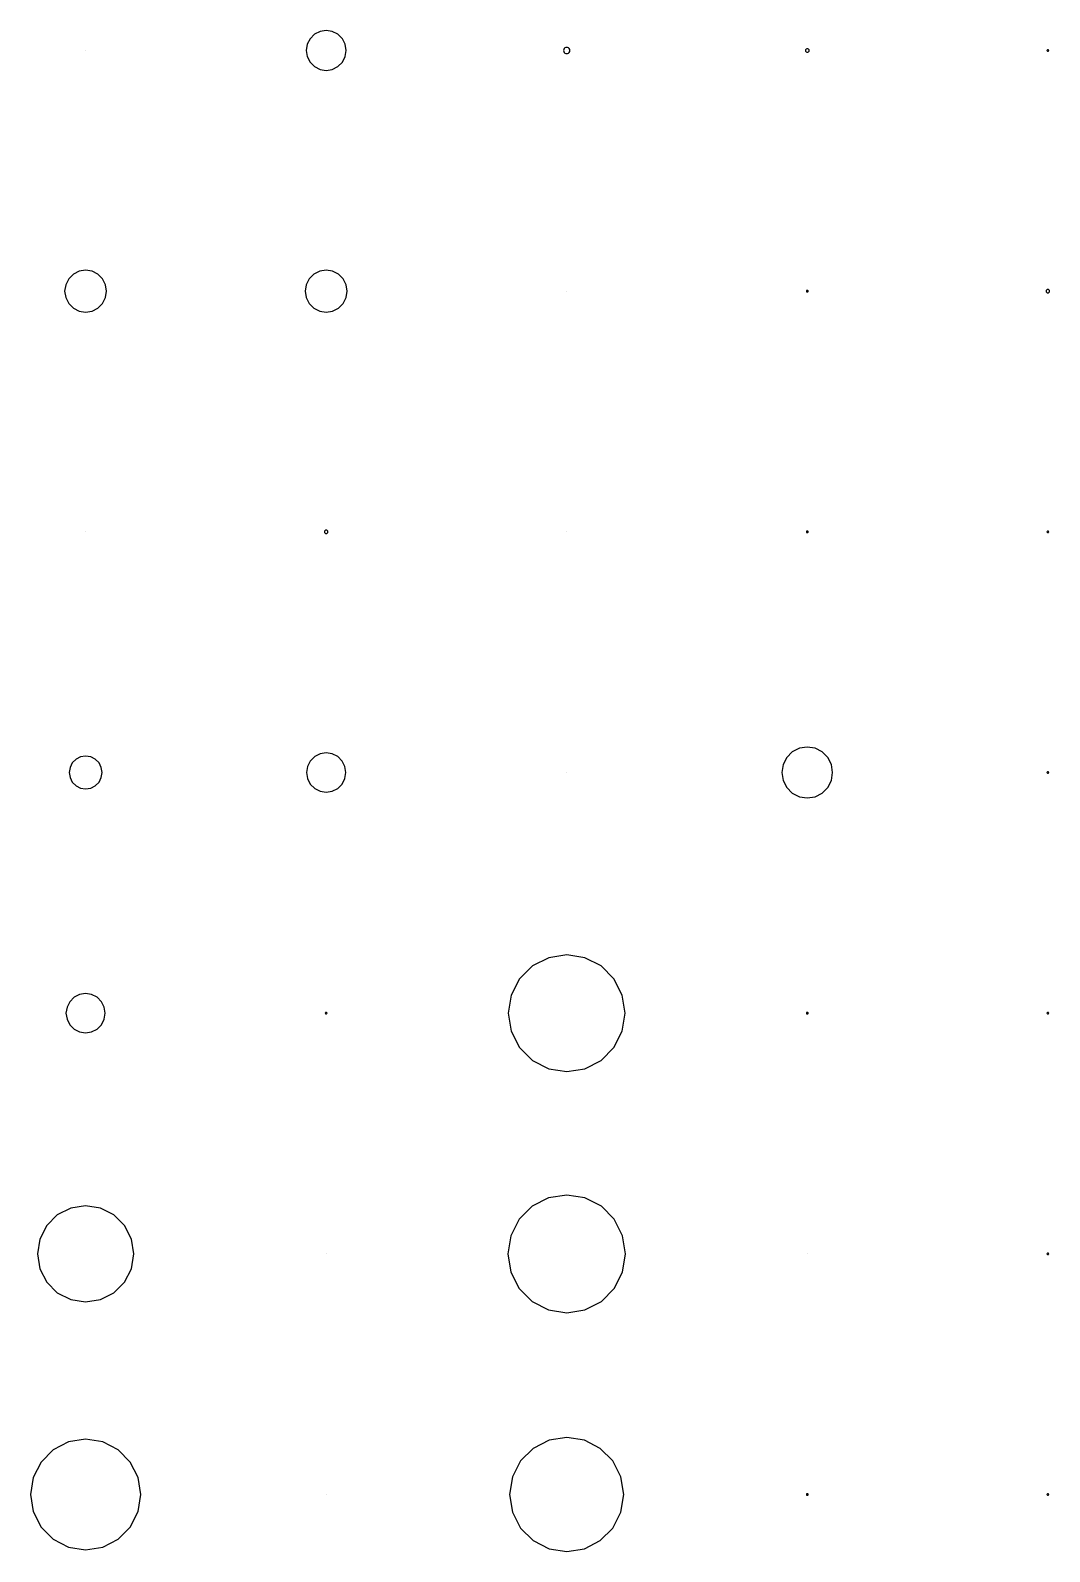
# Model space of a CAD drawing. Header units: metres. Extents: x -318 to 327, y -235 to 244.
# Drawn here: x -243.1 to -166.9, y -235.3 to -121.5 of the extents above; entities that cross this region are included whole.
import ezdxf

# ---------------------------------------------------------------- set-up
doc = ezdxf.new("R2010")
doc.units = ezdxf.units.M

msp = doc.modelspace()

# ---------------------------------------------------------------- linework, layer by layer
for p, q in [((-221.46, -121.57, -415.69), (-221.88, -121.79, -415.69)), ((-221, -121.5, -415.69), (-221.46, -121.57, -415.69)), ((-220.54, -121.57, -415.69), (-221, -121.5, -415.69)), ((-220.12, -121.79, -415.69), (-220.54, -121.57, -415.69)), ((-222.43, -122.54, -415.69), (-222.5, -123, -415.69)), ((-222.21, -122.12, -415.69), (-222.43, -122.54, -415.69)), ((-221.88, -121.79, -415.69), (-222.21, -122.12, -415.69)), ((-219.79, -122.12, -415.69), (-220.12, -121.79, -415.69)), ((-219.57, -122.54, -415.69), (-219.79, -122.12, -415.69)), ((-219.5, -123, -415.69), (-219.57, -122.54, -415.69)), ((-203.19, -122.86, -415.69), (-203.22, -122.93, -415.69)), ((-203.14, -122.81, -415.69), (-203.19, -122.86, -415.69)), ((-203.07, -122.78, -415.69), (-203.14, -122.81, -415.69)), ((-203, -122.77, -415.69), (-203.07, -122.78, -415.69)), ((-202.93, -122.78, -415.69), (-203, -122.77, -415.69)), ((-202.86, -122.81, -415.69), (-202.93, -122.78, -415.69)), ((-202.81, -122.86, -415.69), (-202.86, -122.81, -415.69)), ((-202.78, -122.93, -415.69), (-202.81, -122.86, -415.69)), ((-185, -122.87, -415.69), (-185.04, -122.87, -415.69)), ((-184.96, -122.87, -415.69), (-185, -122.87, -415.69)), ((-239, -123, -415.69), (-239, -123, -415.69)), ((-239, -123, -415.69), (-239, -123, -415.69)), ((-239, -123, -415.69), (-239, -123, -415.69)), ((-239, -123, -415.69), (-239, -123, -415.69)), ((-239, -123, -415.69), (-239, -123, -415.69)), ((-239, -123, -415.69), (-239, -123, -415.69)), ((-239, -123, -415.69), (-239, -123, -415.69)), ((-239, -123, -415.69), (-239, -123, -415.69)), ((-239, -123, -415.69), (-239, -123, -415.69)), ((-239, -123, -415.69), (-239, -123, -415.69)), ((-239, -123, -415.69), (-239, -123, -415.69)), ((-239, -123, -415.69), (-239, -123, -415.69)), ((-239, -123, -415.69), (-239, -123, -415.69)), ((-239, -123, -415.69), (-239, -123, -415.69)), ((-239, -123, -415.69), (-239, -123, -415.69)), ((-239, -123, -415.69), (-239, -123, -415.69)), ((-239, -123, -415.69), (-239, -123, -415.69)), ((-239, -123, -415.69), (-239, -123, -415.69)), ((-239, -123, -415.69), (-239, -123, -415.69)), ((-239, -123, -415.69), (-239, -123, -415.69)), ((-222.5, -123, -415.69), (-222.43, -123.46, -415.69)), ((-222.43, -123.46, -415.69), (-222.21, -123.88, -415.69)), ((-222.21, -123.88, -415.69), (-221.88, -124.21, -415.69)), ((-220.12, -124.21, -415.69), (-219.79, -123.88, -415.69)), ((-219.79, -123.88, -415.69), (-219.57, -123.46, -415.69)), ((-219.57, -123.46, -415.69), (-219.5, -123, -415.69)), ((-203.22, -122.93, -415.69), (-203.23, -123, -415.69)), ((-203.23, -123, -415.69), (-203.22, -123.07, -415.69)), ((-203.22, -123.07, -415.69), (-203.19, -123.14, -415.69)), ((-203.19, -123.14, -415.69), (-203.14, -123.19, -415.69)), ((-203.14, -123.19, -415.69), (-203.07, -123.22, -415.69)), ((-203.07, -123.22, -415.69), (-203, -123.23, -415.69)), ((-203, -123.23, -415.69), (-202.93, -123.22, -415.69)), ((-202.93, -123.22, -415.69), (-202.86, -123.19, -415.69)), ((-202.86, -123.19, -415.69), (-202.81, -123.14, -415.69)), ((-202.81, -123.14, -415.69), (-202.78, -123.07, -415.69)), ((-202.77, -123, -415.69), (-202.78, -122.93, -415.69)), ((-202.78, -123.07, -415.69), (-202.77, -123, -415.69)), ((-185.11, -122.92, -415.69), (-185.13, -122.96, -415.69)), ((-185.13, -122.96, -415.69), (-185.13, -123, -415.69)), ((-185.13, -123, -415.69), (-185.13, -123.04, -415.69)), ((-185.13, -123.04, -415.69), (-185.11, -123.08, -415.69)), ((-185.08, -122.89, -415.69), (-185.11, -122.92, -415.69)), ((-185.11, -123.08, -415.69), (-185.08, -123.11, -415.69)), ((-185.04, -122.87, -415.69), (-185.08, -122.89, -415.69)), ((-185.08, -123.11, -415.69), (-185.04, -123.13, -415.69)), ((-185.04, -123.13, -415.69), (-185, -123.13, -415.69)), ((-185, -123.13, -415.69), (-184.96, -123.13, -415.69)), ((-184.92, -122.89, -415.69), (-184.96, -122.87, -415.69)), ((-184.96, -123.13, -415.69), (-184.92, -123.11, -415.69)), ((-184.89, -122.92, -415.69), (-184.92, -122.89, -415.69)), ((-184.92, -123.11, -415.69), (-184.89, -123.08, -415.69)), ((-184.87, -122.96, -415.69), (-184.89, -122.92, -415.69)), ((-184.89, -123.08, -415.69), (-184.87, -123.04, -415.69)), ((-184.87, -123, -415.69), (-184.87, -122.96, -415.69)), ((-184.87, -123.04, -415.69), (-184.87, -123, -415.69)), ((-167.06, -122.98, -415.69), (-167.07, -123, -415.69)), ((-167.07, -123, -415.69), (-167.06, -123.02, -415.69)), ((-167.05, -122.96, -415.69), (-167.06, -122.98, -415.69)), ((-167.06, -123.02, -415.69), (-167.05, -123.04, -415.69)), ((-167.04, -122.95, -415.69), (-167.05, -122.96, -415.69)), ((-167.05, -123.04, -415.69), (-167.04, -123.05, -415.69)), ((-167.02, -122.94, -415.69), (-167.04, -122.95, -415.69)), ((-167.04, -123.05, -415.69), (-167.02, -123.06, -415.69)), ((-167, -122.93, -415.69), (-167.02, -122.94, -415.69)), ((-167.02, -123.06, -415.69), (-167, -123.07, -415.69)), ((-166.98, -122.94, -415.69), (-167, -122.93, -415.69)), ((-167, -123.07, -415.69), (-166.98, -123.06, -415.69)), ((-166.96, -122.95, -415.69), (-166.98, -122.94, -415.69)), ((-166.98, -123.06, -415.69), (-166.96, -123.05, -415.69)), ((-166.95, -122.96, -415.69), (-166.96, -122.95, -415.69)), ((-166.96, -123.05, -415.69), (-166.95, -123.04, -415.69)), ((-166.94, -122.98, -415.69), (-166.95, -122.96, -415.69)), ((-166.95, -123.04, -415.69), (-166.94, -123.02, -415.69)), ((-166.93, -123, -415.69), (-166.94, -122.98, -415.69)), ((-166.94, -123.02, -415.69), (-166.93, -123, -415.69)), ((-221.88, -124.21, -415.69), (-221.46, -124.43, -415.69)), ((-221.46, -124.43, -415.69), (-221, -124.5, -415.69)), ((-221, -124.5, -415.69), (-220.54, -124.43, -415.69)), ((-220.54, -124.43, -415.69), (-220.12, -124.21, -415.69)), ((-239.92, -139.73, -415.69), (-240.27, -140.08, -415.69)), ((-239.48, -139.51, -415.69), (-239.92, -139.73, -415.69)), ((-239, -139.43, -415.69), (-239.48, -139.51, -415.69)), ((-238.52, -139.51, -415.69), (-239, -139.43, -415.69)), ((-238.08, -139.73, -415.69), (-238.52, -139.51, -415.69)), ((-237.73, -140.08, -415.69), (-238.08, -139.73, -415.69)), ((-221.92, -139.73, -415.69), (-222.27, -140.08, -415.69)), ((-221.48, -139.51, -415.69), (-221.92, -139.73, -415.69)), ((-221, -139.43, -415.69), (-221.48, -139.51, -415.69)), ((-220.52, -139.51, -415.69), (-221, -139.43, -415.69)), ((-220.08, -139.73, -415.69), (-220.52, -139.51, -415.69)), ((-219.73, -140.08, -415.69), (-220.08, -139.73, -415.69)), ((-240.49, -140.52, -415.69), (-240.57, -141, -415.69)), ((-240.57, -141, -415.69), (-240.49, -141.48, -415.69)), ((-240.27, -140.08, -415.69), (-240.49, -140.52, -415.69)), ((-237.51, -140.52, -415.69), (-237.73, -140.08, -415.69)), ((-237.43, -141, -415.69), (-237.51, -140.52, -415.69)), ((-237.51, -141.48, -415.69), (-237.43, -141, -415.69)), ((-222.49, -140.52, -415.69), (-222.57, -141, -415.69)), ((-222.57, -141, -415.69), (-222.49, -141.48, -415.69)), ((-222.27, -140.08, -415.69), (-222.49, -140.52, -415.69)), ((-219.51, -140.52, -415.69), (-219.73, -140.08, -415.69)), ((-219.43, -141, -415.69), (-219.51, -140.52, -415.69)), ((-219.51, -141.48, -415.69), (-219.43, -141, -415.69)), ((-203, -141, -415.69), (-203, -141, -415.69)), ((-203, -141, -415.69), (-203, -141, -415.69)), ((-203, -141, -415.69), (-203, -141, -415.69)), ((-203, -141, -415.69), (-203, -141, -415.69)), ((-203, -141, -415.69), (-203, -141, -415.69)), ((-203, -141, -415.69), (-203, -141, -415.69)), ((-203, -141, -415.69), (-203, -141, -415.69)), ((-203, -141, -415.69), (-203, -141, -415.69)), ((-203, -141, -415.69), (-203, -141, -415.69)), ((-203, -141, -415.69), (-203, -141, -415.69)), ((-203, -141, -415.69), (-203, -141, -415.69)), ((-203, -141, -415.69), (-203, -141, -415.69)), ((-203, -141, -415.69), (-203, -141, -415.69)), ((-203, -141, -415.69), (-203, -141, -415.69)), ((-203, -141, -415.69), (-203, -141, -415.69)), ((-203, -141, -415.69), (-203, -141, -415.69)), ((-203, -141, -415.69), (-203, -141, -415.69)), ((-203, -141, -415.69), (-203, -141, -415.69)), ((-203, -141, -415.69), (-203, -141, -415.69)), ((-203, -141, -415.69), (-203, -141, -415.69)), ((-185.06, -140.98, -415.69), (-185.07, -141, -415.69)), ((-185.07, -141, -415.69), (-185.06, -141.02, -415.69)), ((-185.05, -140.96, -415.69), (-185.06, -140.98, -415.69)), ((-185.06, -141.02, -415.69), (-185.05, -141.04, -415.69)), ((-185.04, -140.95, -415.69), (-185.05, -140.96, -415.69)), ((-185.05, -141.04, -415.69), (-185.04, -141.05, -415.69)), ((-185.02, -140.94, -415.69), (-185.04, -140.95, -415.69)), ((-185.04, -141.05, -415.69), (-185.02, -141.06, -415.69)), ((-185, -140.93, -415.69), (-185.02, -140.94, -415.69)), ((-185.02, -141.06, -415.69), (-185, -141.07, -415.69)), ((-184.98, -140.94, -415.69), (-185, -140.93, -415.69)), ((-185, -141.07, -415.69), (-184.98, -141.06, -415.69)), ((-184.96, -140.95, -415.69), (-184.98, -140.94, -415.69)), ((-184.98, -141.06, -415.69), (-184.96, -141.05, -415.69)), ((-184.95, -140.96, -415.69), (-184.96, -140.95, -415.69)), ((-184.96, -141.05, -415.69), (-184.95, -141.04, -415.69)), ((-184.94, -140.98, -415.69), (-184.95, -140.96, -415.69)), ((-184.95, -141.04, -415.69), (-184.94, -141.02, -415.69)), ((-184.93, -141, -415.69), (-184.94, -140.98, -415.69)), ((-184.94, -141.02, -415.69), (-184.93, -141, -415.69)), ((-167.11, -140.92, -415.69), (-167.13, -140.96, -415.69)), ((-167.13, -140.96, -415.69), (-167.13, -141, -415.69)), ((-167.13, -141, -415.69), (-167.13, -141.04, -415.69)), ((-167.13, -141.04, -415.69), (-167.11, -141.08, -415.69)), ((-167.08, -140.89, -415.69), (-167.11, -140.92, -415.69)), ((-167.04, -140.87, -415.69), (-167.08, -140.89, -415.69)), ((-167, -140.87, -415.69), (-167.04, -140.87, -415.69)), ((-166.96, -140.87, -415.69), (-167, -140.87, -415.69)), ((-166.92, -140.89, -415.69), (-166.96, -140.87, -415.69)), ((-166.89, -140.92, -415.69), (-166.92, -140.89, -415.69)), ((-166.87, -140.96, -415.69), (-166.89, -140.92, -415.69)), ((-166.89, -141.08, -415.69), (-166.87, -141.04, -415.69)), ((-166.87, -141, -415.69), (-166.87, -140.96, -415.69)), ((-166.87, -141.04, -415.69), (-166.87, -141, -415.69)), ((-240.49, -141.48, -415.69), (-240.27, -141.92, -415.69)), ((-240.27, -141.92, -415.69), (-239.92, -142.27, -415.69)), ((-238.08, -142.27, -415.69), (-237.73, -141.92, -415.69)), ((-237.73, -141.92, -415.69), (-237.51, -141.48, -415.69)), ((-222.49, -141.48, -415.69), (-222.27, -141.92, -415.69)), ((-222.27, -141.92, -415.69), (-221.92, -142.27, -415.69)), ((-220.08, -142.27, -415.69), (-219.73, -141.92, -415.69)), ((-219.73, -141.92, -415.69), (-219.51, -141.48, -415.69)), ((-167.11, -141.08, -415.69), (-167.08, -141.11, -415.69)), ((-167.08, -141.11, -415.69), (-167.04, -141.13, -415.69)), ((-167.04, -141.13, -415.69), (-167, -141.13, -415.69)), ((-167, -141.13, -415.69), (-166.96, -141.13, -415.69)), ((-166.96, -141.13, -415.69), (-166.92, -141.11, -415.69)), ((-166.92, -141.11, -415.69), (-166.89, -141.08, -415.69)), ((-239.92, -142.27, -415.69), (-239.48, -142.49, -415.69)), ((-239.48, -142.49, -415.69), (-239, -142.57, -415.69)), ((-239, -142.57, -415.69), (-238.52, -142.49, -415.69)), ((-238.52, -142.49, -415.69), (-238.08, -142.27, -415.69)), ((-221.92, -142.27, -415.69), (-221.48, -142.49, -415.69)), ((-221.48, -142.49, -415.69), (-221, -142.57, -415.69)), ((-221, -142.57, -415.69), (-220.52, -142.49, -415.69)), ((-220.52, -142.49, -415.69), (-220.08, -142.27, -415.69)), ((-239, -159, -415.69), (-239, -159, -415.69)), ((-239, -159, -415.69), (-239, -159, -415.69)), ((-239, -159, -415.69), (-239, -159, -415.69)), ((-239, -159, -415.69), (-239, -159, -415.69)), ((-239, -159, -415.69), (-239, -159, -415.69)), ((-239, -159, -415.69), (-239, -159, -415.69)), ((-239, -159, -415.69), (-239, -159, -415.69)), ((-239, -159, -415.69), (-239, -159, -415.69)), ((-239, -159, -415.69), (-239, -159, -415.69)), ((-239, -159, -415.69), (-239, -159, -415.69)), ((-239, -159, -415.69), (-239, -159, -415.69)), ((-239, -159, -415.69), (-239, -159, -415.69)), ((-239, -159, -415.69), (-239, -159, -415.69)), ((-239, -159, -415.69), (-239, -159, -415.69)), ((-239, -159, -415.69), (-239, -159, -415.69)), ((-239, -159, -415.69), (-239, -159, -415.69)), ((-239, -159, -415.69), (-239, -159, -415.69)), ((-239, -159, -415.69), (-239, -159, -415.69)), ((-239, -159, -415.69), (-239, -159, -415.69)), ((-239, -159, -415.69), (-239, -159, -415.69)), ((-221.11, -158.92, -415.69), (-221.13, -158.96, -415.69)), ((-221.13, -158.96, -415.69), (-221.13, -159, -415.69)), ((-221.13, -159, -415.69), (-221.13, -159.04, -415.69)), ((-221.13, -159.04, -415.69), (-221.11, -159.08, -415.69)), ((-221.08, -158.89, -415.69), (-221.11, -158.92, -415.69)), ((-221.11, -159.08, -415.69), (-221.08, -159.11, -415.69)), ((-221.04, -158.87, -415.69), (-221.08, -158.89, -415.69)), ((-221.08, -159.11, -415.69), (-221.04, -159.13, -415.69)), ((-221, -158.87, -415.69), (-221.04, -158.87, -415.69)), ((-221.04, -159.13, -415.69), (-221, -159.13, -415.69)), ((-220.96, -158.87, -415.69), (-221, -158.87, -415.69)), ((-221, -159.13, -415.69), (-220.96, -159.13, -415.69)), ((-220.92, -158.89, -415.69), (-220.96, -158.87, -415.69)), ((-220.96, -159.13, -415.69), (-220.92, -159.11, -415.69)), ((-220.89, -158.92, -415.69), (-220.92, -158.89, -415.69)), ((-220.92, -159.11, -415.69), (-220.89, -159.08, -415.69)), ((-220.87, -158.96, -415.69), (-220.89, -158.92, -415.69)), ((-220.89, -159.08, -415.69), (-220.87, -159.04, -415.69)), ((-220.87, -159, -415.69), (-220.87, -158.96, -415.69)), ((-220.87, -159.04, -415.69), (-220.87, -159, -415.69)), ((-203, -159, -415.69), (-203, -159, -415.69)), ((-203, -159, -415.69), (-203, -159, -415.69)), ((-203, -159, -415.69), (-203, -159, -415.69)), ((-203, -159, -415.69), (-203, -159, -415.69)), ((-203, -159, -415.69), (-203, -159, -415.69)), ((-203, -159, -415.69), (-203, -159, -415.69)), ((-203, -159, -415.69), (-203, -159, -415.69)), ((-203, -159, -415.69), (-203, -159, -415.69)), ((-203, -159, -415.69), (-203, -159, -415.69)), ((-203, -159, -415.69), (-203, -159, -415.69)), ((-203, -159, -415.69), (-203, -159, -415.69)), ((-203, -159, -415.69), (-203, -159, -415.69)), ((-203, -159, -415.69), (-203, -159, -415.69)), ((-203, -159, -415.69), (-203, -159, -415.69)), ((-203, -159, -415.69), (-203, -159, -415.69)), ((-203, -159, -415.69), (-203, -159, -415.69)), ((-203, -159, -415.69), (-203, -159, -415.69)), ((-203, -159, -415.69), (-203, -159, -415.69)), ((-203, -159, -415.69), (-203, -159, -415.69)), ((-203, -159, -415.69), (-203, -159, -415.69)), ((-185.06, -158.98, -415.69), (-185.07, -159, -415.69)), ((-185.07, -159, -415.69), (-185.06, -159.02, -415.69)), ((-185.05, -158.96, -415.69), (-185.06, -158.98, -415.69)), ((-185.06, -159.02, -415.69), (-185.05, -159.04, -415.69)), ((-185.04, -158.95, -415.69), (-185.05, -158.96, -415.69)), ((-185.05, -159.04, -415.69), (-185.04, -159.05, -415.69)), ((-185.02, -158.94, -415.69), (-185.04, -158.95, -415.69)), ((-185.04, -159.05, -415.69), (-185.02, -159.06, -415.69)), ((-185, -158.93, -415.69), (-185.02, -158.94, -415.69)), ((-185.02, -159.06, -415.69), (-185, -159.07, -415.69)), ((-184.98, -158.94, -415.69), (-185, -158.93, -415.69)), ((-185, -159.07, -415.69), (-184.98, -159.06, -415.69)), ((-184.96, -158.95, -415.69), (-184.98, -158.94, -415.69)), ((-184.98, -159.06, -415.69), (-184.96, -159.05, -415.69)), ((-184.95, -158.96, -415.69), (-184.96, -158.95, -415.69)), ((-184.96, -159.05, -415.69), (-184.95, -159.04, -415.69)), ((-184.94, -158.98, -415.69), (-184.95, -158.96, -415.69)), ((-184.95, -159.04, -415.69), (-184.94, -159.02, -415.69)), ((-184.93, -159, -415.69), (-184.94, -158.98, -415.69)), ((-184.94, -159.02, -415.69), (-184.93, -159, -415.69)), ((-167.06, -158.98, -415.69), (-167.07, -159, -415.69)), ((-167.07, -159, -415.69), (-167.06, -159.02, -415.69)), ((-167.05, -158.96, -415.69), (-167.06, -158.98, -415.69)), ((-167.06, -159.02, -415.69), (-167.05, -159.04, -415.69)), ((-167.04, -158.95, -415.69), (-167.05, -158.96, -415.69)), ((-167.05, -159.04, -415.69), (-167.04, -159.05, -415.69)), ((-167.02, -158.94, -415.69), (-167.04, -158.95, -415.69)), ((-167.04, -159.05, -415.69), (-167.02, -159.06, -415.69)), ((-167, -158.93, -415.69), (-167.02, -158.94, -415.69)), ((-167.02, -159.06, -415.69), (-167, -159.07, -415.69)), ((-166.98, -158.94, -415.69), (-167, -158.93, -415.69)), ((-167, -159.07, -415.69), (-166.98, -159.06, -415.69)), ((-166.96, -158.95, -415.69), (-166.98, -158.94, -415.69)), ((-166.98, -159.06, -415.69), (-166.96, -159.05, -415.69)), ((-166.95, -158.96, -415.69), (-166.96, -158.95, -415.69)), ((-166.96, -159.05, -415.69), (-166.95, -159.04, -415.69)), ((-166.94, -158.98, -415.69), (-166.95, -158.96, -415.69)), ((-166.95, -159.04, -415.69), (-166.94, -159.02, -415.69)), ((-166.93, -159, -415.69), (-166.94, -158.98, -415.69)), ((-166.94, -159.02, -415.69), (-166.93, -159, -415.69)), ((-185.59, -175.19, -415.69), (-186.12, -175.46, -415.69)), ((-185, -175.1, -415.69), (-185.59, -175.19, -415.69)), ((-184.41, -175.19, -415.69), (-185, -175.1, -415.69)), ((-183.88, -175.46, -415.69), (-184.41, -175.19, -415.69)), ((-240, -176.28, -415.69), (-240.17, -176.62, -415.69)), ((-239.72, -176, -415.69), (-240, -176.28, -415.69)), ((-239.38, -175.83, -415.69), (-239.72, -176, -415.69)), ((-239, -175.77, -415.69), (-239.38, -175.83, -415.69)), ((-238.62, -175.83, -415.69), (-239, -175.77, -415.69)), ((-238.28, -176, -415.69), (-238.62, -175.83, -415.69)), ((-238, -176.28, -415.69), (-238.28, -176, -415.69)), ((-237.83, -176.62, -415.69), (-238, -176.28, -415.69)), ((-222.19, -176.14, -415.69), (-222.39, -176.55, -415.69)), ((-221.86, -175.81, -415.69), (-222.19, -176.14, -415.69)), ((-221.45, -175.61, -415.69), (-221.86, -175.81, -415.69)), ((-221, -175.53, -415.69), (-221.45, -175.61, -415.69)), ((-220.55, -175.61, -415.69), (-221, -175.53, -415.69)), ((-220.14, -175.81, -415.69), (-220.55, -175.61, -415.69)), ((-219.81, -176.14, -415.69), (-220.14, -175.81, -415.69)), ((-219.61, -176.55, -415.69), (-219.81, -176.14, -415.69)), ((-186.54, -175.88, -415.69), (-186.81, -176.41, -415.69)), ((-186.12, -175.46, -415.69), (-186.54, -175.88, -415.69)), ((-183.46, -175.88, -415.69), (-183.88, -175.46, -415.69)), ((-183.19, -176.41, -415.69), (-183.46, -175.88, -415.69)), ((-240.17, -176.62, -415.69), (-240.23, -177, -415.69)), ((-240.23, -177, -415.69), (-240.17, -177.38, -415.69)), ((-240.17, -177.38, -415.69), (-240, -177.72, -415.69)), ((-238, -177.72, -415.69), (-237.83, -177.38, -415.69)), ((-237.77, -177, -415.69), (-237.83, -176.62, -415.69)), ((-237.83, -177.38, -415.69), (-237.77, -177, -415.69)), ((-222.39, -176.55, -415.69), (-222.47, -177, -415.69)), ((-222.47, -177, -415.69), (-222.39, -177.45, -415.69)), ((-222.39, -177.45, -415.69), (-222.19, -177.86, -415.69)), ((-219.81, -177.86, -415.69), (-219.61, -177.45, -415.69)), ((-219.53, -177, -415.69), (-219.61, -176.55, -415.69)), ((-219.61, -177.45, -415.69), (-219.53, -177, -415.69)), ((-203, -177, -415.69), (-203, -177, -415.69)), ((-203, -177, -415.69), (-203, -177, -415.69)), ((-203, -177, -415.69), (-203, -177, -415.69)), ((-203, -177, -415.69), (-203, -177, -415.69)), ((-203, -177, -415.69), (-203, -177, -415.69)), ((-203, -177, -415.69), (-203, -177, -415.69)), ((-203, -177, -415.69), (-203, -177, -415.69)), ((-203, -177, -415.69), (-203, -177, -415.69)), ((-203, -177, -415.69), (-203, -177, -415.69)), ((-203, -177, -415.69), (-203, -177, -415.69)), ((-203, -177, -415.69), (-203, -177, -415.69)), ((-203, -177, -415.69), (-203, -177, -415.69)), ((-203, -177, -415.69), (-203, -177, -415.69)), ((-203, -177, -415.69), (-203, -177, -415.69)), ((-203, -177, -415.69), (-203, -177, -415.69)), ((-203, -177, -415.69), (-203, -177, -415.69)), ((-203, -177, -415.69), (-203, -177, -415.69)), ((-203, -177, -415.69), (-203, -177, -415.69)), ((-203, -177, -415.69), (-203, -177, -415.69)), ((-203, -177, -415.69), (-203, -177, -415.69)), ((-186.81, -176.41, -415.69), (-186.9, -177, -415.69)), ((-186.9, -177, -415.69), (-186.81, -177.59, -415.69)), ((-183.1, -177, -415.69), (-183.19, -176.41, -415.69)), ((-183.19, -177.59, -415.69), (-183.1, -177, -415.69)), ((-167.06, -176.98, -415.69), (-167.07, -177, -415.69)), ((-167.07, -177, -415.69), (-167.06, -177.02, -415.69)), ((-167.05, -176.96, -415.69), (-167.06, -176.98, -415.69)), ((-167.06, -177.02, -415.69), (-167.05, -177.04, -415.69)), ((-167.04, -176.95, -415.69), (-167.05, -176.96, -415.69)), ((-167.05, -177.04, -415.69), (-167.04, -177.05, -415.69)), ((-167.02, -176.94, -415.69), (-167.04, -176.95, -415.69)), ((-167.04, -177.05, -415.69), (-167.02, -177.06, -415.69)), ((-167, -176.93, -415.69), (-167.02, -176.94, -415.69)), ((-167.02, -177.06, -415.69), (-167, -177.07, -415.69)), ((-166.98, -176.94, -415.69), (-167, -176.93, -415.69)), ((-167, -177.07, -415.69), (-166.98, -177.06, -415.69)), ((-166.96, -176.95, -415.69), (-166.98, -176.94, -415.69)), ((-166.98, -177.06, -415.69), (-166.96, -177.05, -415.69)), ((-166.95, -176.96, -415.69), (-166.96, -176.95, -415.69)), ((-166.96, -177.05, -415.69), (-166.95, -177.04, -415.69)), ((-166.94, -176.98, -415.69), (-166.95, -176.96, -415.69)), ((-166.95, -177.04, -415.69), (-166.94, -177.02, -415.69)), ((-166.93, -177, -415.69), (-166.94, -176.98, -415.69)), ((-166.94, -177.02, -415.69), (-166.93, -177, -415.69)), ((-240, -177.72, -415.69), (-239.72, -178, -415.69)), ((-239.72, -178, -415.69), (-239.38, -178.17, -415.69)), ((-239.38, -178.17, -415.69), (-239, -178.23, -415.69)), ((-239, -178.23, -415.69), (-238.62, -178.17, -415.69)), ((-238.62, -178.17, -415.69), (-238.28, -178, -415.69)), ((-238.28, -178, -415.69), (-238, -177.72, -415.69)), ((-222.19, -177.86, -415.69), (-221.86, -178.19, -415.69)), ((-221.86, -178.19, -415.69), (-221.45, -178.39, -415.69)), ((-221.45, -178.39, -415.69), (-221, -178.47, -415.69)), ((-221, -178.47, -415.69), (-220.55, -178.39, -415.69)), ((-220.55, -178.39, -415.69), (-220.14, -178.19, -415.69)), ((-220.14, -178.19, -415.69), (-219.81, -177.86, -415.69)), ((-186.81, -177.59, -415.69), (-186.54, -178.12, -415.69)), ((-186.54, -178.12, -415.69), (-186.12, -178.54, -415.69)), ((-186.12, -178.54, -415.69), (-185.59, -178.81, -415.69)), ((-184.41, -178.81, -415.69), (-183.88, -178.54, -415.69)), ((-183.88, -178.54, -415.69), (-183.46, -178.12, -415.69)), ((-183.46, -178.12, -415.69), (-183.19, -177.59, -415.69)), ((-185.59, -178.81, -415.69), (-185, -178.9, -415.69)), ((-185, -178.9, -415.69), (-184.41, -178.81, -415.69)), ((-204.35, -190.85, -415.69), (-205.57, -191.47, -415.69)), ((-203, -190.63, -415.69), (-204.35, -190.85, -415.69)), ((-201.65, -190.85, -415.69), (-203, -190.63, -415.69)), ((-200.43, -191.47, -415.69), (-201.65, -190.85, -415.69)), ((-205.57, -191.47, -415.69), (-206.53, -192.43, -415.69)), ((-199.47, -192.43, -415.69), (-200.43, -191.47, -415.69)), ((-206.53, -192.43, -415.69), (-207.15, -193.65, -415.69)), ((-198.85, -193.65, -415.69), (-199.47, -192.43, -415.69)), ((-240.19, -194.14, -415.69), (-240.39, -194.55, -415.69)), ((-239.86, -193.81, -415.69), (-240.19, -194.14, -415.69)), ((-239.45, -193.61, -415.69), (-239.86, -193.81, -415.69)), ((-239, -193.53, -415.69), (-239.45, -193.61, -415.69)), ((-238.55, -193.61, -415.69), (-239, -193.53, -415.69)), ((-238.14, -193.81, -415.69), (-238.55, -193.61, -415.69)), ((-237.81, -194.14, -415.69), (-238.14, -193.81, -415.69)), ((-237.61, -194.55, -415.69), (-237.81, -194.14, -415.69)), ((-207.15, -193.65, -415.69), (-207.37, -195, -415.69)), ((-198.63, -195, -415.69), (-198.85, -193.65, -415.69)), ((-240.39, -194.55, -415.69), (-240.47, -195, -415.69)), ((-240.47, -195, -415.69), (-240.39, -195.45, -415.69)), ((-240.39, -195.45, -415.69), (-240.19, -195.86, -415.69)), ((-237.81, -195.86, -415.69), (-237.61, -195.45, -415.69)), ((-237.53, -195, -415.69), (-237.61, -194.55, -415.69)), ((-237.61, -195.45, -415.69), (-237.53, -195, -415.69)), ((-221.06, -194.98, -415.69), (-221.07, -195, -415.69)), ((-221.07, -195, -415.69), (-221.06, -195.02, -415.69)), ((-221.05, -194.96, -415.69), (-221.06, -194.98, -415.69)), ((-221.06, -195.02, -415.69), (-221.05, -195.04, -415.69)), ((-221.04, -194.95, -415.69), (-221.05, -194.96, -415.69)), ((-221.05, -195.04, -415.69), (-221.04, -195.05, -415.69)), ((-221.02, -194.94, -415.69), (-221.04, -194.95, -415.69)), ((-221.04, -195.05, -415.69), (-221.02, -195.06, -415.69)), ((-221, -194.93, -415.69), (-221.02, -194.94, -415.69)), ((-221.02, -195.06, -415.69), (-221, -195.07, -415.69)), ((-220.98, -194.94, -415.69), (-221, -194.93, -415.69)), ((-221, -195.07, -415.69), (-220.98, -195.06, -415.69)), ((-220.96, -194.95, -415.69), (-220.98, -194.94, -415.69)), ((-220.98, -195.06, -415.69), (-220.96, -195.05, -415.69)), ((-220.95, -194.96, -415.69), (-220.96, -194.95, -415.69)), ((-220.96, -195.05, -415.69), (-220.95, -195.04, -415.69)), ((-220.94, -194.98, -415.69), (-220.95, -194.96, -415.69)), ((-220.95, -195.04, -415.69), (-220.94, -195.02, -415.69)), ((-220.93, -195, -415.69), (-220.94, -194.98, -415.69)), ((-220.94, -195.02, -415.69), (-220.93, -195, -415.69)), ((-207.37, -195, -415.69), (-207.15, -196.35, -415.69)), ((-198.85, -196.35, -415.69), (-198.63, -195, -415.69)), ((-185.06, -194.98, -415.69), (-185.07, -195, -415.69)), ((-185.07, -195, -415.69), (-185.06, -195.02, -415.69)), ((-185.05, -194.96, -415.69), (-185.06, -194.98, -415.69)), ((-185.06, -195.02, -415.69), (-185.05, -195.04, -415.69)), ((-185.04, -194.95, -415.69), (-185.05, -194.96, -415.69)), ((-185.05, -195.04, -415.69), (-185.04, -195.05, -415.69)), ((-185.02, -194.94, -415.69), (-185.04, -194.95, -415.69)), ((-185.04, -195.05, -415.69), (-185.02, -195.06, -415.69)), ((-185, -194.93, -415.69), (-185.02, -194.94, -415.69)), ((-185.02, -195.06, -415.69), (-185, -195.07, -415.69)), ((-184.98, -194.94, -415.69), (-185, -194.93, -415.69)), ((-185, -195.07, -415.69), (-184.98, -195.06, -415.69)), ((-184.96, -194.95, -415.69), (-184.98, -194.94, -415.69)), ((-184.98, -195.06, -415.69), (-184.96, -195.05, -415.69)), ((-184.95, -194.96, -415.69), (-184.96, -194.95, -415.69)), ((-184.96, -195.05, -415.69), (-184.95, -195.04, -415.69)), ((-184.94, -194.98, -415.69), (-184.95, -194.96, -415.69)), ((-184.95, -195.04, -415.69), (-184.94, -195.02, -415.69)), ((-184.93, -195, -415.69), (-184.94, -194.98, -415.69)), ((-184.94, -195.02, -415.69), (-184.93, -195, -415.69)), ((-167.06, -194.98, -415.69), (-167.07, -195, -415.69)), ((-167.07, -195, -415.69), (-167.06, -195.02, -415.69)), ((-167.05, -194.96, -415.69), (-167.06, -194.98, -415.69)), ((-167.06, -195.02, -415.69), (-167.05, -195.04, -415.69)), ((-167.04, -194.95, -415.69), (-167.05, -194.96, -415.69)), ((-167.05, -195.04, -415.69), (-167.04, -195.05, -415.69)), ((-167.02, -194.94, -415.69), (-167.04, -194.95, -415.69)), ((-167.04, -195.05, -415.69), (-167.02, -195.06, -415.69)), ((-167, -194.93, -415.69), (-167.02, -194.94, -415.69)), ((-167.02, -195.06, -415.69), (-167, -195.07, -415.69)), ((-166.98, -194.94, -415.69), (-167, -194.93, -415.69)), ((-167, -195.07, -415.69), (-166.98, -195.06, -415.69)), ((-166.96, -194.95, -415.69), (-166.98, -194.94, -415.69)), ((-166.98, -195.06, -415.69), (-166.96, -195.05, -415.69)), ((-166.95, -194.96, -415.69), (-166.96, -194.95, -415.69)), ((-166.96, -195.05, -415.69), (-166.95, -195.04, -415.69)), ((-166.94, -194.98, -415.69), (-166.95, -194.96, -415.69)), ((-166.95, -195.04, -415.69), (-166.94, -195.02, -415.69)), ((-166.93, -195, -415.69), (-166.94, -194.98, -415.69)), ((-166.94, -195.02, -415.69), (-166.93, -195, -415.69)), ((-240.19, -195.86, -415.69), (-239.86, -196.19, -415.69)), ((-239.86, -196.19, -415.69), (-239.45, -196.39, -415.69)), ((-239.45, -196.39, -415.69), (-239, -196.47, -415.69)), ((-239, -196.47, -415.69), (-238.55, -196.39, -415.69)), ((-238.55, -196.39, -415.69), (-238.14, -196.19, -415.69)), ((-238.14, -196.19, -415.69), (-237.81, -195.86, -415.69)), ((-207.15, -196.35, -415.69), (-206.53, -197.57, -415.69)), ((-199.47, -197.57, -415.69), (-198.85, -196.35, -415.69)), ((-206.53, -197.57, -415.69), (-205.57, -198.53, -415.69)), ((-200.43, -198.53, -415.69), (-199.47, -197.57, -415.69)), ((-205.57, -198.53, -415.69), (-204.35, -199.15, -415.69)), ((-201.65, -199.15, -415.69), (-200.43, -198.53, -415.69)), ((-204.35, -199.15, -415.69), (-203, -199.37, -415.69)), ((-203, -199.37, -415.69), (-201.65, -199.15, -415.69)), ((-204.36, -208.82, -415.69), (-205.59, -209.44, -415.69)), ((-203, -208.6, -415.69), (-204.36, -208.82, -415.69)), ((-201.64, -208.82, -415.69), (-203, -208.6, -415.69)), ((-200.41, -209.44, -415.69), (-201.64, -208.82, -415.69)), ((-241.12, -210.09, -415.69), (-241.91, -210.88, -415.69)), ((-240.11, -209.58, -415.69), (-241.12, -210.09, -415.69)), ((-239, -209.4, -415.69), (-240.11, -209.58, -415.69)), ((-237.89, -209.58, -415.69), (-239, -209.4, -415.69)), ((-236.88, -210.09, -415.69), (-237.89, -209.58, -415.69)), ((-236.09, -210.88, -415.69), (-236.88, -210.09, -415.69)), ((-206.56, -210.41, -415.69), (-207.18, -211.64, -415.69)), ((-205.59, -209.44, -415.69), (-206.56, -210.41, -415.69)), ((-199.44, -210.41, -415.69), (-200.41, -209.44, -415.69)), ((-198.82, -211.64, -415.69), (-199.44, -210.41, -415.69)), ((-241.91, -210.88, -415.69), (-242.42, -211.89, -415.69)), ((-235.58, -211.89, -415.69), (-236.09, -210.88, -415.69)), ((-242.42, -211.89, -415.69), (-242.6, -213, -415.69)), ((-235.4, -213, -415.69), (-235.58, -211.89, -415.69)), ((-207.18, -211.64, -415.69), (-207.4, -213, -415.69)), ((-198.6, -213, -415.69), (-198.82, -211.64, -415.69)), ((-242.6, -213, -415.69), (-242.42, -214.11, -415.69)), ((-235.58, -214.11, -415.69), (-235.4, -213, -415.69)), ((-221, -213, -415.69), (-221, -213, -415.69)), ((-221, -213, -415.69), (-221, -213, -415.69)), ((-221, -213, -415.69), (-221, -213, -415.69)), ((-221, -213, -415.69), (-221, -213, -415.69)), ((-221, -213, -415.69), (-221, -213, -415.69)), ((-221, -213, -415.69), (-221, -213, -415.69)), ((-221, -213, -415.69), (-221, -213, -415.69)), ((-221, -213, -415.69), (-221, -213, -415.69)), ((-221, -213, -415.69), (-221, -213, -415.69)), ((-221, -213, -415.69), (-221, -213, -415.69)), ((-221, -213, -415.69), (-221, -213, -415.69)), ((-221, -213, -415.69), (-221, -213, -415.69)), ((-221, -213, -415.69), (-221, -213, -415.69)), ((-221, -213, -415.69), (-221, -213, -415.69)), ((-221, -213, -415.69), (-221, -213, -415.69)), ((-221, -213, -415.69), (-221, -213, -415.69)), ((-221, -213, -415.69), (-221, -213, -415.69)), ((-221, -213, -415.69), (-221, -213, -415.69)), ((-221, -213, -415.69), (-221, -213, -415.69)), ((-221, -213, -415.69), (-221, -213, -415.69)), ((-207.4, -213, -415.69), (-207.18, -214.36, -415.69)), ((-198.82, -214.36, -415.69), (-198.6, -213, -415.69)), ((-185, -213, -415.69), (-185, -213, -415.69)), ((-185, -213, -415.69), (-185, -213, -415.69)), ((-185, -213, -415.69), (-185, -213, -415.69)), ((-185, -213, -415.69), (-185, -213, -415.69)), ((-185, -213, -415.69), (-185, -213, -415.69)), ((-185, -213, -415.69), (-185, -213, -415.69)), ((-185, -213, -415.69), (-185, -213, -415.69)), ((-185, -213, -415.69), (-185, -213, -415.69)), ((-185, -213, -415.69), (-185, -213, -415.69)), ((-185, -213, -415.69), (-185, -213, -415.69)), ((-185, -213, -415.69), (-185, -213, -415.69)), ((-185, -213, -415.69), (-185, -213, -415.69)), ((-185, -213, -415.69), (-185, -213, -415.69)), ((-185, -213, -415.69), (-185, -213, -415.69)), ((-185, -213, -415.69), (-185, -213, -415.69)), ((-185, -213, -415.69), (-185, -213, -415.69)), ((-185, -213, -415.69), (-185, -213, -415.69)), ((-185, -213, -415.69), (-185, -213, -415.69)), ((-185, -213, -415.69), (-185, -213, -415.69)), ((-185, -213, -415.69), (-185, -213, -415.69)), ((-167.06, -212.98, -415.69), (-167.07, -213, -415.69)), ((-167.07, -213, -415.69), (-167.06, -213.02, -415.69)), ((-167.05, -212.96, -415.69), (-167.06, -212.98, -415.69)), ((-167.06, -213.02, -415.69), (-167.05, -213.04, -415.69)), ((-167.04, -212.95, -415.69), (-167.05, -212.96, -415.69)), ((-167.05, -213.04, -415.69), (-167.04, -213.05, -415.69)), ((-167.02, -212.94, -415.69), (-167.04, -212.95, -415.69)), ((-167.04, -213.05, -415.69), (-167.02, -213.06, -415.69)), ((-167, -212.93, -415.69), (-167.02, -212.94, -415.69)), ((-167.02, -213.06, -415.69), (-167, -213.07, -415.69)), ((-166.98, -212.94, -415.69), (-167, -212.93, -415.69)), ((-167, -213.07, -415.69), (-166.98, -213.06, -415.69)), ((-166.96, -212.95, -415.69), (-166.98, -212.94, -415.69)), ((-166.98, -213.06, -415.69), (-166.96, -213.05, -415.69)), ((-166.95, -212.96, -415.69), (-166.96, -212.95, -415.69)), ((-166.96, -213.05, -415.69), (-166.95, -213.04, -415.69)), ((-166.94, -212.98, -415.69), (-166.95, -212.96, -415.69)), ((-166.95, -213.04, -415.69), (-166.94, -213.02, -415.69)), ((-166.93, -213, -415.69), (-166.94, -212.98, -415.69)), ((-166.94, -213.02, -415.69), (-166.93, -213, -415.69)), ((-242.42, -214.11, -415.69), (-241.91, -215.12, -415.69)), ((-236.09, -215.12, -415.69), (-235.58, -214.11, -415.69)), ((-207.18, -214.36, -415.69), (-206.56, -215.59, -415.69)), ((-199.44, -215.59, -415.69), (-198.82, -214.36, -415.69)), ((-241.91, -215.12, -415.69), (-241.12, -215.91, -415.69)), ((-241.12, -215.91, -415.69), (-240.11, -216.42, -415.69)), ((-237.89, -216.42, -415.69), (-236.88, -215.91, -415.69)), ((-236.88, -215.91, -415.69), (-236.09, -215.12, -415.69)), ((-206.56, -215.59, -415.69), (-205.59, -216.56, -415.69)), ((-200.41, -216.56, -415.69), (-199.44, -215.59, -415.69)), ((-240.11, -216.42, -415.69), (-239, -216.6, -415.69)), ((-239, -216.6, -415.69), (-237.89, -216.42, -415.69)), ((-205.59, -216.56, -415.69), (-204.36, -217.18, -415.69)), ((-204.36, -217.18, -415.69), (-203, -217.4, -415.69)), ((-203, -217.4, -415.69), (-201.64, -217.18, -415.69)), ((-201.64, -217.18, -415.69), (-200.41, -216.56, -415.69)), ((-240.28, -227.07, -415.69), (-241.43, -227.66, -415.69)), ((-239, -226.87, -415.69), (-240.28, -227.07, -415.69)), ((-237.72, -227.07, -415.69), (-239, -226.87, -415.69)), ((-236.57, -227.66, -415.69), (-237.72, -227.07, -415.69)), ((-204.32, -226.94, -415.69), (-205.51, -227.55, -415.69)), ((-203, -226.73, -415.69), (-204.32, -226.94, -415.69)), ((-201.68, -226.94, -415.69), (-203, -226.73, -415.69)), ((-200.49, -227.55, -415.69), (-201.68, -226.94, -415.69)), ((-242.34, -228.57, -415.69), (-242.93, -229.72, -415.69)), ((-241.43, -227.66, -415.69), (-242.34, -228.57, -415.69)), ((-235.66, -228.57, -415.69), (-236.57, -227.66, -415.69)), ((-235.07, -229.72, -415.69), (-235.66, -228.57, -415.69)), ((-206.45, -228.49, -415.69), (-207.06, -229.68, -415.69)), ((-205.51, -227.55, -415.69), (-206.45, -228.49, -415.69)), ((-199.55, -228.49, -415.69), (-200.49, -227.55, -415.69)), ((-198.94, -229.68, -415.69), (-199.55, -228.49, -415.69)), ((-242.93, -229.72, -415.69), (-243.13, -231, -415.69)), ((-234.87, -231, -415.69), (-235.07, -229.72, -415.69)), ((-207.06, -229.68, -415.69), (-207.27, -231, -415.69)), ((-198.73, -231, -415.69), (-198.94, -229.68, -415.69)), ((-185.04, -230.95, -415.69), (-185.05, -230.96, -415.69)), ((-185.02, -230.94, -415.69), (-185.04, -230.95, -415.69)), ((-185, -230.93, -415.69), (-185.02, -230.94, -415.69)), ((-184.98, -230.94, -415.69), (-185, -230.93, -415.69)), ((-184.96, -230.95, -415.69), (-184.98, -230.94, -415.69)), ((-184.95, -230.96, -415.69), (-184.96, -230.95, -415.69)), ((-167.04, -230.95, -415.69), (-167.05, -230.96, -415.69)), ((-167.02, -230.94, -415.69), (-167.04, -230.95, -415.69)), ((-167, -230.93, -415.69), (-167.02, -230.94, -415.69)), ((-166.98, -230.94, -415.69), (-167, -230.93, -415.69)), ((-166.96, -230.95, -415.69), (-166.98, -230.94, -415.69)), ((-166.95, -230.96, -415.69), (-166.96, -230.95, -415.69)), ((-243.13, -231, -415.69), (-242.93, -232.28, -415.69)), ((-235.07, -232.28, -415.69), (-234.87, -231, -415.69)), ((-221, -231, -415.69), (-221, -231, -415.69)), ((-221, -231, -415.69), (-221, -231, -415.69)), ((-221, -231, -415.69), (-221, -231, -415.69)), ((-221, -231, -415.69), (-221, -231, -415.69)), ((-221, -231, -415.69), (-221, -231, -415.69)), ((-221, -231, -415.69), (-221, -231, -415.69)), ((-221, -231, -415.69), (-221, -231, -415.69)), ((-221, -231, -415.69), (-221, -231, -415.69)), ((-221, -231, -415.69), (-221, -231, -415.69)), ((-221, -231, -415.69), (-221, -231, -415.69)), ((-221, -231, -415.69), (-221, -231, -415.69)), ((-221, -231, -415.69), (-221, -231, -415.69)), ((-221, -231, -415.69), (-221, -231, -415.69)), ((-221, -231, -415.69), (-221, -231, -415.69)), ((-221, -231, -415.69), (-221, -231, -415.69)), ((-221, -231, -415.69), (-221, -231, -415.69)), ((-221, -231, -415.69), (-221, -231, -415.69)), ((-221, -231, -415.69), (-221, -231, -415.69)), ((-221, -231, -415.69), (-221, -231, -415.69)), ((-221, -231, -415.69), (-221, -231, -415.69)), ((-207.27, -231, -415.69), (-207.06, -232.32, -415.69)), ((-198.94, -232.32, -415.69), (-198.73, -231, -415.69)), ((-185.06, -230.98, -415.69), (-185.07, -231, -415.69)), ((-185.07, -231, -415.69), (-185.06, -231.02, -415.69)), ((-185.05, -230.96, -415.69), (-185.06, -230.98, -415.69)), ((-185.06, -231.02, -415.69), (-185.05, -231.04, -415.69)), ((-185.05, -231.04, -415.69), (-185.04, -231.05, -415.69)), ((-185.04, -231.05, -415.69), (-185.02, -231.06, -415.69)), ((-185.02, -231.06, -415.69), (-185, -231.07, -415.69)), ((-185, -231.07, -415.69), (-184.98, -231.06, -415.69)), ((-184.98, -231.06, -415.69), (-184.96, -231.05, -415.69)), ((-184.96, -231.05, -415.69), (-184.95, -231.04, -415.69)), ((-184.94, -230.98, -415.69), (-184.95, -230.96, -415.69)), ((-184.95, -231.04, -415.69), (-184.94, -231.02, -415.69)), ((-184.93, -231, -415.69), (-184.94, -230.98, -415.69)), ((-184.94, -231.02, -415.69), (-184.93, -231, -415.69)), ((-167.06, -230.98, -415.69), (-167.07, -231, -415.69)), ((-167.07, -231, -415.69), (-167.06, -231.02, -415.69)), ((-167.05, -230.96, -415.69), (-167.06, -230.98, -415.69)), ((-167.06, -231.02, -415.69), (-167.05, -231.04, -415.69)), ((-167.05, -231.04, -415.69), (-167.04, -231.05, -415.69)), ((-167.04, -231.05, -415.69), (-167.02, -231.06, -415.69)), ((-167.02, -231.06, -415.69), (-167, -231.07, -415.69)), ((-167, -231.07, -415.69), (-166.98, -231.06, -415.69)), ((-166.98, -231.06, -415.69), (-166.96, -231.05, -415.69)), ((-166.96, -231.05, -415.69), (-166.95, -231.04, -415.69)), ((-166.94, -230.98, -415.69), (-166.95, -230.96, -415.69)), ((-166.95, -231.04, -415.69), (-166.94, -231.02, -415.69)), ((-166.93, -231, -415.69), (-166.94, -230.98, -415.69)), ((-166.94, -231.02, -415.69), (-166.93, -231, -415.69)), ((-242.93, -232.28, -415.69), (-242.34, -233.43, -415.69)), ((-235.66, -233.43, -415.69), (-235.07, -232.28, -415.69)), ((-207.06, -232.32, -415.69), (-206.45, -233.51, -415.69)), ((-199.55, -233.51, -415.69), (-198.94, -232.32, -415.69)), ((-242.34, -233.43, -415.69), (-241.43, -234.34, -415.69)), ((-241.43, -234.34, -415.69), (-240.28, -234.93, -415.69)), ((-237.72, -234.93, -415.69), (-236.57, -234.34, -415.69)), ((-236.57, -234.34, -415.69), (-235.66, -233.43, -415.69)), ((-206.45, -233.51, -415.69), (-205.51, -234.45, -415.69)), ((-200.49, -234.45, -415.69), (-199.55, -233.51, -415.69)), ((-240.28, -234.93, -415.69), (-239, -235.13, -415.69)), ((-239, -235.13, -415.69), (-237.72, -234.93, -415.69)), ((-205.51, -234.45, -415.69), (-204.32, -235.06, -415.69)), ((-204.32, -235.06, -415.69), (-203, -235.27, -415.69)), ((-203, -235.27, -415.69), (-201.68, -235.06, -415.69)), ((-201.68, -235.06, -415.69), (-200.49, -234.45, -415.69))]:
    msp.add_line(p, q)

doc.saveas('drawing.dxf')
